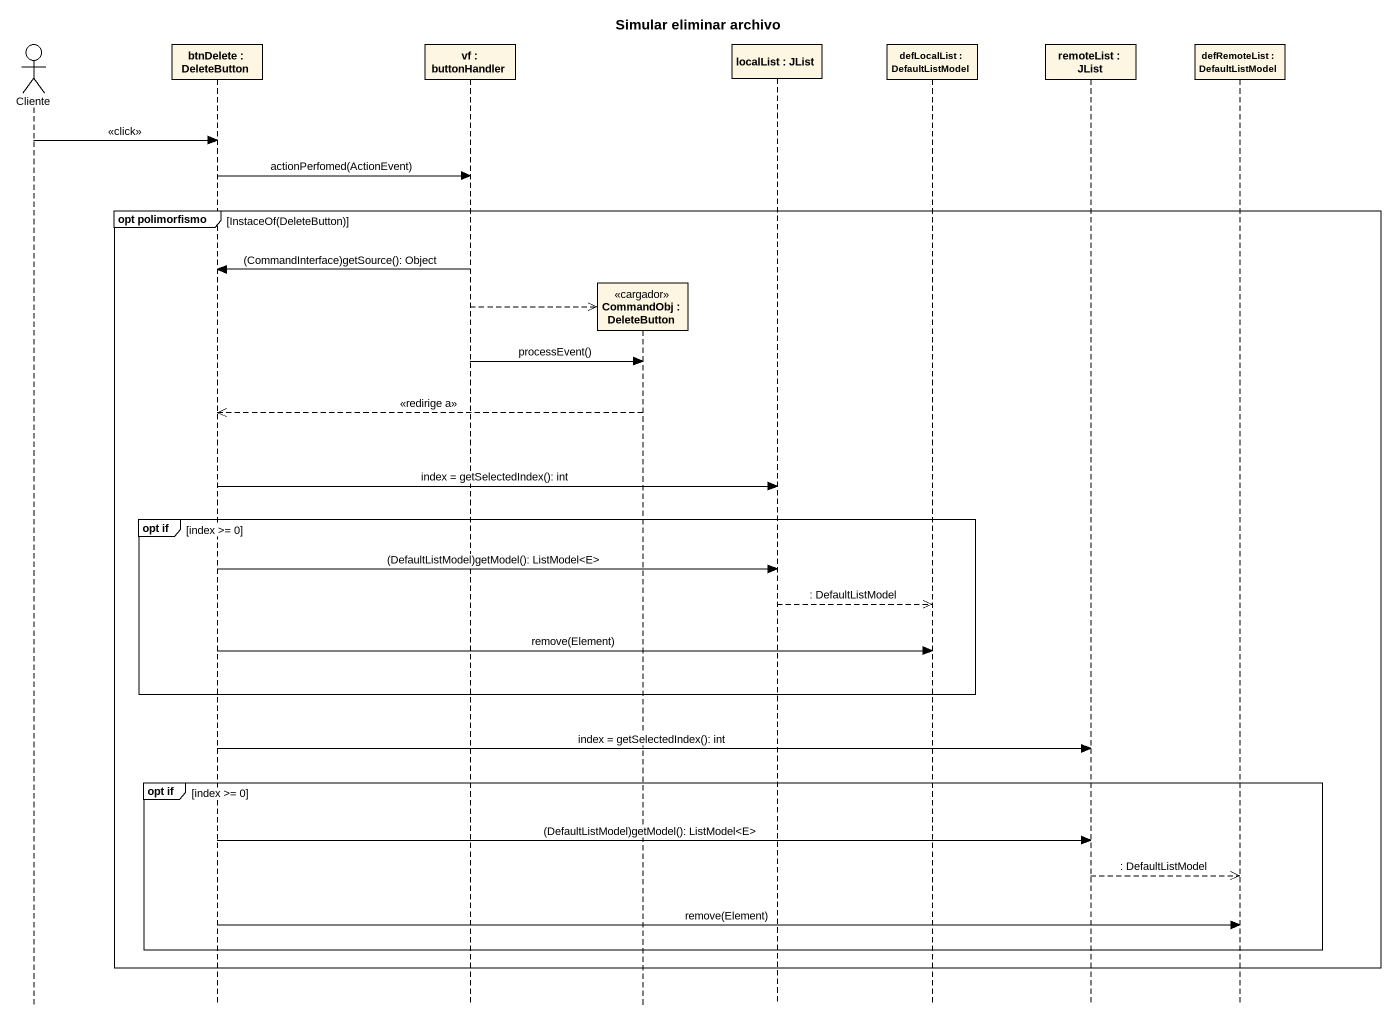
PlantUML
@startuml
title Simular eliminar archivo
hide footbox
actor Cliente
participant "btnDelete : DeleteButton" as btnDelete
participant "vf : buttonHandler" as vf
participant "CommandObj : DeleteButton" as CommandObj <<cargador>>
participant "localList : JList" as localList
participant "defLocalList : DefaultListModel" as defLocalList
participant "remoteList : JList" as remoteList
participant "defRemoteList : DefaultListModel" as defRemoteList

Cliente -> btnDelete : <<click>>
btnDelete -> vf : actionPerfomed(ActionEvent)
group opt polimorfismo [InstaceOf(DeleteButton)]
  vf -> btnDelete : (CommandInterface)getSource(): Object
  vf -->> CommandObj **
  vf -> CommandObj : processEvent()
  CommandObj -->> btnDelete : <<redirige a>>
  btnDelete -> localList : index = getSelectedIndex(): int
  group opt if [index >= 0]
    btnDelete -> localList : (DefaultListModel)getModel(): ListModel<E>
    localList -->> defLocalList : : DefaultListModel
    btnDelete -> defLocalList : remove(Element)
  end
  btnDelete -> remoteList : index = getSelectedIndex(): int
  group opt if [index >= 0]
    btnDelete -> remoteList : (DefaultListModel)getModel(): ListModel<E>
    remoteList -->> defRemoteList : : DefaultListModel
    btnDelete -> defRemoteList : remove(Element)
  end
end
@enduml
